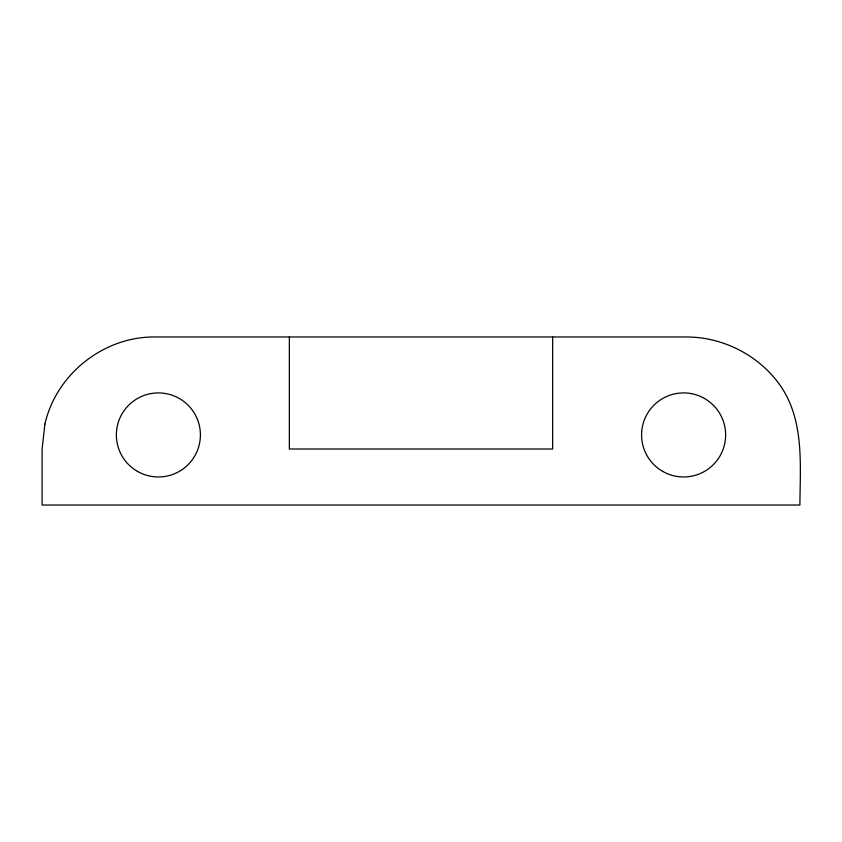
<?xml version="1.0" encoding="UTF-8"?>
<svg xmlns="http://www.w3.org/2000/svg" width="842" height="842" viewBox="0 0 842 842"><rect width="100%" height="100%" fill="white"/><g stroke="black" fill="none" stroke-linecap="round" stroke-linejoin="round"><path stroke-width="1.26" d="M552.657 336.968L552.657 449.007L289.343 449.007L289.343 336.968M44.91 424.084L42.1 449.007L42.1 505.032L799.9 505.032C800.216 461.774 804.952 414.948 775.45 379.153C754.022 353.103 721.573 337.484 687.851 336.968L154.149 336.968C103.198 336.863 56.151 374.374 44.91 424.084M137.372 471.331A42.016 42.016 0 0 0 200.407 434.946A42.016 42.016 0 0 0 137.372 398.55A42.016 42.016 0 0 0 137.372 471.331M662.601 471.331A42.016 42.016 0 0 0 725.636 434.946A42.016 42.016 0 0 0 662.601 398.55A42.016 42.016 0 0 0 662.601 471.331"/></g></svg>
